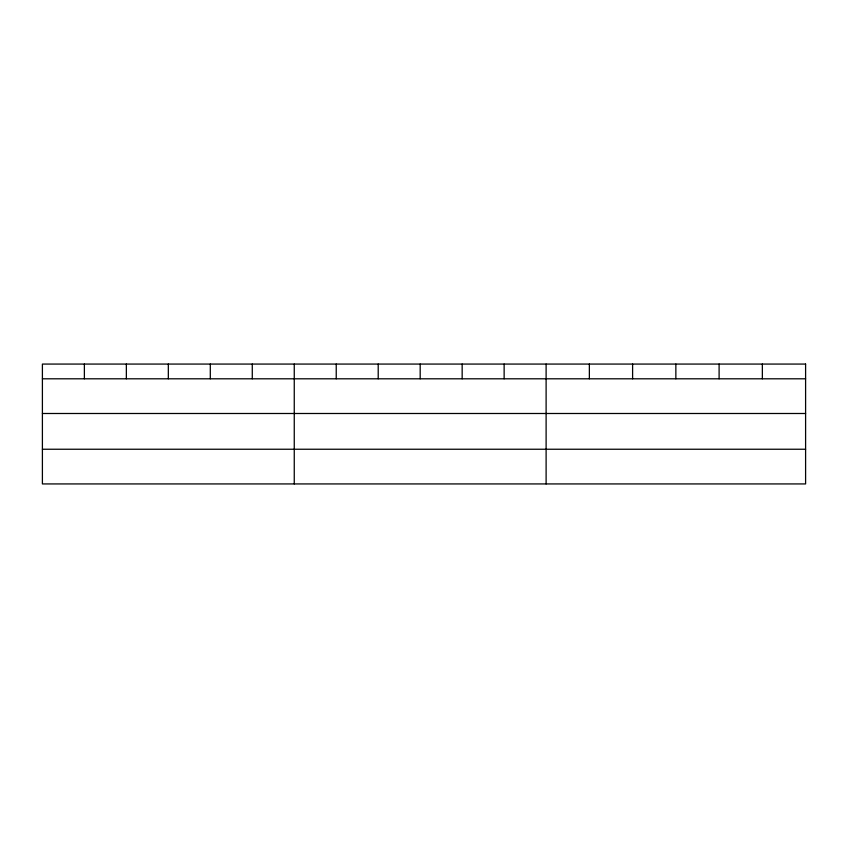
<?xml version="1.0" encoding="UTF-8"?>
<svg xmlns="http://www.w3.org/2000/svg" width="848" height="848" viewBox="0 0 848 848"><rect width="100%" height="100%" fill="white"/><g stroke="black" fill="none" stroke-linecap="round" stroke-linejoin="round"><path stroke-width="1.27" d="M42.4 378.802L805.6 378.802M42.4 413.495L805.6 413.495M42.4 449.239L805.6 449.239M762.352 364.068L762.352 378.802M719.104 364.068L719.104 378.802M675.856 364.068L675.856 378.802M632.608 364.068L632.608 378.802M589.36 364.068L589.36 378.802M546.112 364.068L546.112 483.932M504.136 364.068L504.136 378.802M462.16 364.068L462.16 378.802M420.184 364.068L420.184 378.802M378.208 364.068L378.208 378.802M336.232 364.068L336.232 378.802M294.256 364.068L294.256 483.932M252.28 364.068L252.28 378.802M210.304 364.068L210.304 378.802M168.328 364.068L168.328 378.802M126.352 364.068L126.352 378.802M84.376 364.068L84.376 378.802M805.6 364.068L42.4 364.068L42.4 483.932L805.6 483.932L805.6 364.068"/></g></svg>
